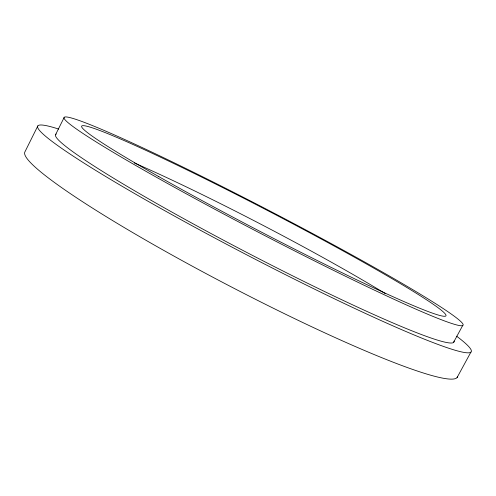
<?xml version="1.0" encoding="UTF-8"?>
<svg xmlns="http://www.w3.org/2000/svg" width="496" height="496" viewBox="0 0 496 496"><rect width="100%" height="100%" fill="white"/><g stroke="black" fill="none" stroke-linecap="round" stroke-linejoin="round"><path stroke-width="0.74" d="M37.808 125.978L24.967 151.776A243.809 24.434 27.5 0 0 231.88 287.209A243.809 24.434 27.5 0 0 457.628 376.495M55.496 134.813L64.071 117.645M453.449 342.562L462.663 325.568A224.893 12.084 27.5 0 0 176.44 163.891A224.893 12.084 27.5 0 0 151.726 174.604A224.893 12.084 27.5 0 0 462.663 325.568M457.058 377.586L470.927 352.079M134.342 162.961A205.059 14.744 27.5 0 1 385.175 293.502M456.58 336.17A244.336 17.713 27.5 0 1 246.599 254.777A244.336 17.713 27.5 0 1 58.609 129.053M454.076 341.05A224.576 16.213 27.5 0 1 247.461 252.805A224.576 16.213 27.5 0 1 56.277 134.007M158.838 176.65A205.344 10.993 27.5 0 0 445.284 316.212A205.344 10.993 27.5 0 0 187.308 170.047A205.344 10.993 27.5 0 0 158.838 176.65"/></g></svg>
